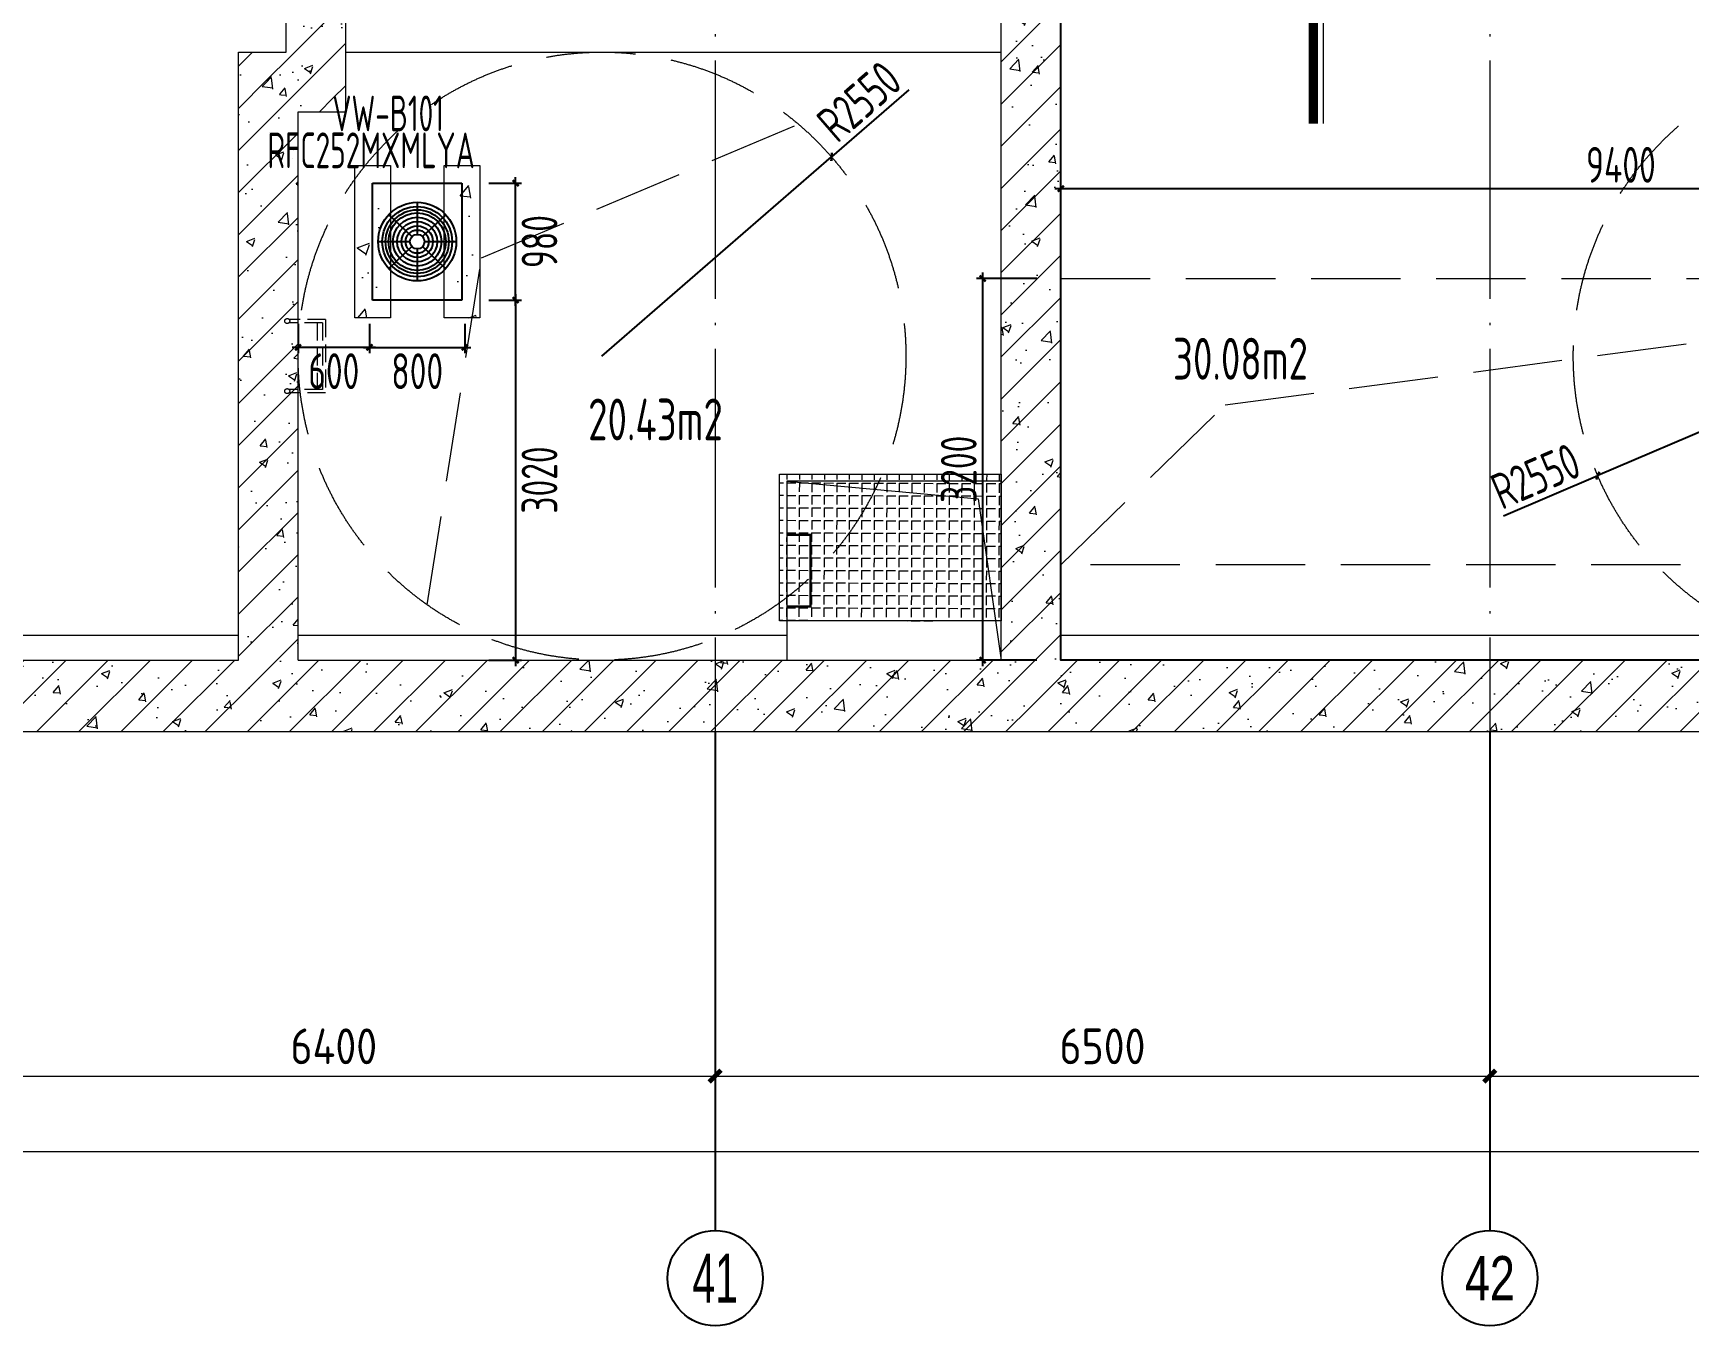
# Model space of a CAD drawing. Extents: x 4 to 13611208, y -605838 to 574722.
# Drawn here: x 13447574 to 13461467, y 160225 to 171069 of the extents above; entities that cross this region are included whole.
import ezdxf
from ezdxf.enums import TextEntityAlignment as Align

# ---------------------------------------------------------------- set-up
doc = ezdxf.new("R2010")
doc.units = 0
doc.header["$LTSCALE"] = 1000
doc.header["$MEASUREMENT"] = 0
doc.linetypes.add('DASH', pattern=[0.35, 0.25, -0.1])
doc.linetypes.add('DOTE', pattern=[2.42, 2, -0.2, 0.02, -0.2])
doc.layers.add('1-人防', color=7, linetype='Continuous', lineweight=5)
doc.layers.add('建筑底图', color=8, linetype='Continuous', lineweight=13)
for name, color, linetype in [('AXIS', 3, 'Continuous'), ('AXIS_TEXT', 7, 'Continuous'), ('SDF-标注', 7, 'Continuous'), ('VRV-标注', 7, 'Continuous'), ('VRV-设备', 140, 'Continuous')]:
    doc.layers.add(name, color=color, linetype=linetype)
doc.styles.add('C', font='HZTXT_E', dxfattribs={"width": 0.7, "bigfont": 'HZTXT'})
doc.styles.add('COMPLEX', font='hztxt_e.shx', dxfattribs={"width": 0.6, "bigfont": 'HZTXT.shx'})
doc.styles.add('DIM_FONT', font='gbenor.shx', dxfattribs={"bigfont": 'gbcbig.shx'})
doc.styles.add('du', font='gbenor.shx', dxfattribs={"width": 0.8, "bigfont": 'hztxt.shx'})
doc.styles.add('晓游', font='gbenor.shx', dxfattribs={"width": 0.8, "bigfont": 'hztxt.shx'})
doc.dimstyles.new('67', dxfattribs={"dimscale": 100, "dimtxt": 3, "dimasz": 0.5, "dimexe": 0.5, "dimexo": 2, "dimgap": 0.5, "dimtad": 2, "dimdec": 0, "dimrnd": 5, "dimzin": 0, "dimdsep": 46, "dimtxsty": 'du', "dimblk": 'ARCHTICK', "dimcen": 0, "dimdle": 0.5, "dimclrd": 256, "dimclre": 256, "dimclrt": 256, "dimazin": 0, "dimtfac": 1, "dimtdec": 0, "dimtix": 1, "dimtmove": 2, "dimatfit": 3, "dimfxl": 100, "dimtolj": 1, "dimtzin": 0, "dimlwd": -1, "dimlwe": -1, "dimarcsym": 0})
doc.dimstyles.new('_TCH_ARCH&&100', dxfattribs={"dimtxt": 300, "dimasz": 100, "dimexe": 100, "dimexo": 100, "dimgap": 100, "dimtad": 1, "dimdec": 0, "dimzin": 0, "dimdsep": 46, "dimtxsty": 'DIM_FONT', "dimblk": 'ARCHTICK', "dimcen": 0.09, "dimclrd": 3, "dimclre": 3, "dimclrt": 7, "dimaunit": 1, "dimazin": 2, "dimtfac": 1, "dimtdec": 0, "dimtix": 1, "dimtmove": 2, "dimatfit": 3, "dimfxl": 1, "dimtolj": 1, "dimtzin": 0, "dimlwd": 18, "dimlwe": 18, "dimarcsym": 0})
pattern_1 = [(45, (-133785.13, -33831), (-176.7766953, 176.7766953), []), (50, (-133785.13, -33831), (717.260183, -62.752135), [75, -825]), (355, (-133785.1, -33831), (-138.751334, 752.192134), [60, -660]), (100.4514, (-133725.36, -33836.2), (578.50938, 689.439542), [63.74019, -701.142112]), (46.1842, (-133785.1, -33631), (1067.24105, -165.519014), [112.5, -1237.5]), (96.6356, (-133696.2, -33644.8), (934.662706, 974.11787), [95.61029, -1051.713]), (351.1842, (-133785.1, -33631), (934.661945, 974.1186), [90, -990]), (21, (-133685.13, -33681), (596.907052, -402.61889), [75, -825]), (326, (-133685.1, -33681), (243.31533, 725.150045), [60, -660]), (71.4514, (-133635.4, -33714.55), (840.22263, 322.530497), [63.74019, -701.142112]), (37.5, (-133785.13, -33831), (12.1598553, 332.893854), [0, -652, 0, -670, 0, -662.5]), (7.5, (-133785.13, -33831), (263.069537, 394.411712), [0, -382, 0, -637, 0, -252.5]), (327.5, (-134008.13, -33831), (533.822436, -22.5548717), [0, -250, 0, -780, 0, -1035]), (317.5, (-134108.13, -33831), (583.18617, 100.104982), [0, -325, 0, -518, 0, -735])]
pattern_2 = [(50, (0, 0), (1075.890274, -94.1282), [112.5, -1237.5]), (355, (0, 0), (-208.127, 1128.2882), [90, -990]), (100.4514, (89.7, -7.8), (867.76407, 1034.15931), [95.610285, -1051.71317]), (46.1842, (0, 300), (1600.86157, -248.27852), [168.75, -1856.25]), (96.6356, (133.4, 279.3), (1401.99406, 1461.1768), [143.41543, -1577.5695]), (351.1842, (0, 300), (1401.99292, 1461.1779), [135, -1485]), (21, (150, 225), (895.36058, -603.928336), [112.5, -1237.5]), (326, (150, 225), (364.973, 1087.72507), [90, -990]), (71.4514, (224.6, 174.7), (1260.33394, 483.795745), [95.610285, -1051.71317]), (37.5, (0, 0), (18.239783, 499.340781), [0, -978, 0, -1005, 0, -993.75]), (7.5, (0, 0), (394.604306, 591.617568), [0, -573, 0, -955.5, 0, -378.75]), (327.5, (-334.5, 0), (800.733654, -33.832308), [0, -375, 0, -1170, 0, -1552.5]), (317.5, (-484.5, 0), (874.779254, 150.157473), [0, -487.5, 0, -777, 0, -1102.5])]

# ---------------------------------------------------------------- blocks, each defined once
blk = doc.blocks.new('爬梯')
at = {"layer": '1-人防', "color": 0, "linetype": 'DASH', "ltscale": 0.3}
for p, q in [((7260667.1, -1182298.9), (7260667.1, -1182146.7)), ((7260681.1, -1182286.6), (7260681.1, -1182146.7)), ((7260961.1, -1182286.6), (7260961.1, -1182146.7)), ((7260975.1, -1182298.9), (7260975.1, -1182146.7)), ((7260975.1, -1182298.9), (7260667.1, -1182298.9)), ((7260961.1, -1182263.9), (7260681.1, -1182263.9)), ((7260961.1, -1182286.6), (7260681.1, -1182286.6))]:
    blk.add_line(p, q, dxfattribs=at)
at = {"layer": '1-人防', "color": 0, "linetype": 'DASH'}
for centre in [(7260674.1, -1182138.9), (7260968.1, -1182138.9)]:
    blk.add_circle(centre, 10.5, dxfattribs=at)
blk = doc.blocks.new('_ArchTick')
at = {"color": 0, "linetype": 'ByBlock', "const_width": 0.4}
blk.add_lwpolyline([(-0.5, -0.5), (0.5, 0.5)], dxfattribs=at)
blk = doc.blocks.new('*D1280')
at = {"layer": 'AXIS', "color": 3, "lineweight": 18}
for p, q in [((13446897, 164620), (13446897, 162220)), ((13453297, 164620), (13453297, 162220)), ((13446897, 162320), (13453297, 162320))]:
    blk.add_line(p, q, dxfattribs=at)
at = {"layer": 'AXIS', "color": 3, "lineweight": 18, "xscale": 100, "yscale": 100, "zscale": 100, "rotation": 180}
blk.add_blockref('_ArchTick', (13446897, 162320), dxfattribs=at)
at = {"layer": 'AXIS', "color": 3, "lineweight": 18, "xscale": 100, "yscale": 100, "zscale": 100}
blk.add_blockref('_ArchTick', (13453297, 162320), dxfattribs=at)
at = {"layer": 'AXIS', "color": 7, "insert": (13450097, 162570), "char_height": 300, "attachment_point": 5, "style": 'DIM_FONT'}
blk.add_mtext('\\A1;6400', dxfattribs=at)
blk = doc.blocks.new('*D1279')
at = {"layer": 'AXIS', "color": 3, "lineweight": 18}
for p, q in [((13453297, 164620), (13453297, 162220)), ((13459797, 164620), (13459797, 162220)), ((13453297, 162320), (13459797, 162320))]:
    blk.add_line(p, q, dxfattribs=at)
at = {"layer": 'AXIS', "color": 3, "lineweight": 18, "xscale": 100, "yscale": 100, "zscale": 100, "rotation": 180}
blk.add_blockref('_ArchTick', (13453297, 162320), dxfattribs=at)
at = {"layer": 'AXIS', "color": 3, "lineweight": 18, "xscale": 100, "yscale": 100, "zscale": 100}
blk.add_blockref('_ArchTick', (13459797, 162320), dxfattribs=at)
at = {"layer": 'AXIS', "color": 7, "insert": (13456547, 162570), "char_height": 300, "attachment_point": 5, "style": 'DIM_FONT'}
blk.add_mtext('\\A1;6500', dxfattribs=at)
blk = doc.blocks.new('*D1278')
at = {"layer": 'AXIS', "color": 3, "lineweight": 18}
for p, q in [((13459797, 164620), (13459797, 162220)), ((13466197, 164620), (13466197, 162220)), ((13459797, 162320), (13466197, 162320))]:
    blk.add_line(p, q, dxfattribs=at)
at = {"layer": 'AXIS', "color": 3, "lineweight": 18, "xscale": 100, "yscale": 100, "zscale": 100, "rotation": 180}
blk.add_blockref('_ArchTick', (13459797, 162320), dxfattribs=at)
at = {"layer": 'AXIS', "color": 3, "lineweight": 18, "xscale": 100, "yscale": 100, "zscale": 100}
blk.add_blockref('_ArchTick', (13466197, 162320), dxfattribs=at)
at = {"layer": 'AXIS', "color": 7, "insert": (13462997, 162570), "char_height": 300, "attachment_point": 5, "style": 'DIM_FONT'}
blk.add_mtext('\\A1;6400', dxfattribs=at)
blk = doc.blocks.new('*D1264')
at = {"layer": 'AXIS', "color": 3, "lineweight": 18}
for p, q in [((13121697, 164820), (13121697, 161589)), ((13473697, 164820), (13473697, 161589)), ((13121697, 161689), (13473697, 161689))]:
    blk.add_line(p, q, dxfattribs=at)
at = {"layer": 'AXIS', "color": 3, "lineweight": 18, "xscale": 100, "yscale": 100, "zscale": 100, "rotation": 180}
blk.add_blockref('_ArchTick', (13121697, 161689), dxfattribs=at)
at = {"layer": 'AXIS', "color": 3, "lineweight": 18, "xscale": 100, "yscale": 100, "zscale": 100}
blk.add_blockref('_ArchTick', (13473697, 161689), dxfattribs=at)
at = {"layer": 'AXIS', "color": 7, "insert": (13297697, 161939), "char_height": 300, "attachment_point": 5, "style": 'DIM_FONT'}
blk.add_mtext('\\A1;352000', dxfattribs=at)
blk = doc.blocks.new('_AXISO')
blk.add_circle((0, 0), 0.5)
at = {"layer": 'AXIS_TEXT', "style": 'COMPLEX', "width": 1.041667}
blk.add_attdef('A', text='', height=0.56, dxfattribs=at).set_placement((-0.25, -0.28), (0.25, -0.28), align=Align.FIT)
blk = doc.blocks.new('*D339')
at = {"layer": 'SDF-标注', "transparency": 16777216}
for p in [(13454923, 170594), (13452347, 168360)]:
    blk.add_line(p, (13454274, 170031), dxfattribs=at)
at = {"layer": 'SDF-标注', "transparency": 16777216, "xscale": 50, "yscale": 50, "zscale": 50, "rotation": 220.9437174491811}
blk.add_blockref('_ArchTick', (13454274, 170031), dxfattribs=at)
at = {"layer": 'SDF-标注', "transparency": 16777216, "insert": (13454505, 170496), "char_height": 300, "attachment_point": 5, "rotation": 40.9437, "style": 'du'}
blk.add_mtext('\\A1;R2550', dxfattribs=at)
blk = doc.blocks.new('*D341')
at = {"layer": 'SDF-标注', "transparency": 16777216}
for p, q in [((13455997, 169010), (13455491, 169010)), ((13455541, 169060), (13455541, 165759)), ((13455997, 165809), (13455491, 165809))]:
    blk.add_line(p, q, dxfattribs=at)
at = {"layer": 'SDF-标注', "transparency": 16777216, "xscale": 50, "yscale": 50, "zscale": 50}
for p, rotation in [((13455541, 169010), 90), ((13455541, 165809), 270)]:
    blk.add_blockref('_ArchTick', p, dxfattribs=dict(at, rotation=rotation))
at = {"layer": 'SDF-标注', "transparency": 16777216, "insert": (13455341, 167410), "char_height": 300, "attachment_point": 5, "rotation": 90, "style": 'du'}
blk.add_mtext('\\A1;3200', dxfattribs=at)
blk = doc.blocks.new('*D342')
at = {"layer": 'SDF-标注', "transparency": 16777216}
for p, q in [((13456197, 169210), (13456197, 169814)), ((13465597, 169210), (13465597, 169814)), ((13456147, 169764), (13465647, 169764))]:
    blk.add_line(p, q, dxfattribs=at)
at = {"layer": 'SDF-标注', "transparency": 16777216, "xscale": 50, "yscale": 50, "zscale": 50, "rotation": 180}
blk.add_blockref('_ArchTick', (13456197, 169764), dxfattribs=at)
at = {"layer": 'SDF-标注', "transparency": 16777216, "xscale": 50, "yscale": 50, "zscale": 50}
blk.add_blockref('_ArchTick', (13465597, 169764), dxfattribs=at)
at = {"layer": 'SDF-标注', "transparency": 16777216, "insert": (13460897, 169964), "char_height": 300, "attachment_point": 5, "style": 'du'}
blk.add_mtext('\\A1;9400', dxfattribs=at)
blk = doc.blocks.new('*D1618')
at = {"layer": 'VRV-标注', "transparency": 16777216}
for p, q in [((13449797, 168630), (13449797, 168383)), ((13450397, 168630), (13450397, 168383)), ((13450447, 168433), (13449747, 168433))]:
    blk.add_line(p, q, dxfattribs=at)
at = {"layer": 'VRV-标注', "transparency": 16777216, "xscale": 50, "yscale": 50, "zscale": 50, "rotation": 180}
blk.add_blockref('_ArchTick', (13449797, 168433), dxfattribs=at)
at = {"layer": 'VRV-标注', "transparency": 16777216, "xscale": 50, "yscale": 50, "zscale": 50}
blk.add_blockref('_ArchTick', (13450397, 168433), dxfattribs=at)
at = {"layer": 'VRV-标注', "transparency": 16777216, "insert": (13450097, 168233), "char_height": 300, "attachment_point": 5, "style": 'du'}
blk.add_mtext('\\A1;600', dxfattribs=at)
blk = doc.blocks.new('*D1619')
at = {"layer": 'VRV-标注', "transparency": 16777216}
for p, q in [((13450397, 168630), (13450397, 168383)), ((13451197, 168630), (13451197, 168383)), ((13450347, 168433), (13451247, 168433))]:
    blk.add_line(p, q, dxfattribs=at)
at = {"layer": 'VRV-标注', "transparency": 16777216, "xscale": 50, "yscale": 50, "zscale": 50, "rotation": 180}
blk.add_blockref('_ArchTick', (13450397, 168433), dxfattribs=at)
at = {"layer": 'VRV-标注', "transparency": 16777216, "xscale": 50, "yscale": 50, "zscale": 50}
blk.add_blockref('_ArchTick', (13451197, 168433), dxfattribs=at)
at = {"layer": 'VRV-标注', "transparency": 16777216, "insert": (13450797, 168233), "char_height": 300, "attachment_point": 5, "style": 'du'}
blk.add_mtext('\\A1;800', dxfattribs=at)
blk = doc.blocks.new('*D1620')
at = {"layer": 'VRV-标注', "transparency": 16777216}
for p, q in [((13451397, 168830), (13451673, 168830)), ((13451623, 168880), (13451623, 165760)), ((13451397, 165810), (13451673, 165810))]:
    blk.add_line(p, q, dxfattribs=at)
at = {"layer": 'VRV-标注', "transparency": 16777216, "xscale": 50, "yscale": 50, "zscale": 50}
for p, rotation in [((13451623, 168830), 90), ((13451623, 165810), 270)]:
    blk.add_blockref('_ArchTick', p, dxfattribs=dict(at, rotation=rotation))
at = {"layer": 'VRV-标注', "transparency": 16777216, "insert": (13451823, 167320), "char_height": 300, "attachment_point": 5, "rotation": 90, "style": 'du'}
blk.add_mtext('\\A1;3020', dxfattribs=at)
blk = doc.blocks.new('*D1621')
at = {"layer": 'VRV-标注', "transparency": 16777216}
for p, q in [((13451397, 169810), (13451673, 169810)), ((13451623, 168780), (13451623, 169860)), ((13451397, 168830), (13451673, 168830))]:
    blk.add_line(p, q, dxfattribs=at)
at = {"layer": 'VRV-标注', "transparency": 16777216, "xscale": 50, "yscale": 50, "zscale": 50}
for p, rotation in [((13451623, 169810), 90), ((13451623, 168830), 270)]:
    blk.add_blockref('_ArchTick', p, dxfattribs=dict(at, rotation=rotation))
at = {"layer": 'VRV-标注', "transparency": 16777216, "insert": (13451823, 169320), "char_height": 300, "attachment_point": 5, "rotation": 90, "style": 'du'}
blk.add_mtext('\\A1;980', dxfattribs=at)
blk = doc.blocks.new('*D1722')
at = {"layer": 'SDF-标注', "transparency": 16777216}
for p in [(13463047, 168360), (13459912, 167019)]:
    blk.add_line(p, (13460703, 167357), dxfattribs=at)
at = {"layer": 'SDF-标注', "transparency": 16777216, "xscale": 50, "yscale": 50, "zscale": 50, "rotation": 23.14135135106325}
blk.add_blockref('_ArchTick', (13460703, 167357), dxfattribs=at)
at = {"layer": 'SDF-标注', "transparency": 16777216, "insert": (13460182, 167353), "char_height": 300, "attachment_point": 5, "rotation": 23.1414, "style": 'du'}
blk.add_mtext('\\A1;R2550', dxfattribs=at)
blk = doc.blocks.new('海尔252-450')
at = {"color": 0}
for p, q in [((1972754, 602256, 2500), (1972754, 603006, 2500)), ((1972754, 603006, 2500), (1973734, 603006, 2500)), ((1973734, 603006, 2500), (1973734, 602256, 2500)), ((1973734, 603006), (1973734, 602256)), ((1973018, 602871, 2250), (1973202, 602676, 2250)), ((1973243, 602692, 2250), (1973244, 602959, 2250)), ((1973471, 602870, 2250), (1973286, 602676, 2250)), ((1972914, 602631, 2250), (1973183, 602631, 2250)), ((1973202, 602587, 2250), (1973018, 602392, 2250)), ((1973244, 602304, 2250), (1973242, 602571, 2250)), ((1973286, 602587, 2250), (1973470, 602392, 2250)), ((1973305, 602631, 2250), (1973574, 602631, 2250)), ((1973734, 602256, 2500), (1972754, 602256, 2500))]:
    blk.add_line(p, q, dxfattribs=at)
for major_axis in [(-330, 0), (-295, 0), (-242, 0), (-169, 0), (-133, 0), (-61.3, 0)]:
    blk.add_ellipse((1973244, 602631, 2250), major_axis=major_axis, ratio=0.992489, start_param=3.141593, end_param=9.424778, dxfattribs=at)
for major_axis in [(267, 0), (205, 0), (97.3, 0)]:
    blk.add_ellipse((1973244, 602631, 2250), major_axis=major_axis, ratio=0.992489, dxfattribs=at)

msp = doc.modelspace()

# ---------------------------------------------------------------- hatches: boundary and pattern name
at = {"layer": '建筑底图'}
h = msp.add_hatch(dxfattribs=at)
h.set_pattern_fill('钢筋混凝土', color=8, scale=100, style=0)
h.set_pattern_definition(pattern_1)
h.paths.add_polyline_path([(13449697.4, 170909.5), (13450197.4, 170409.5), (13450197.4, 173909.5), (13450030.7, 174159.5), (13449697.4, 174159.5)])
h = msp.add_hatch(dxfattribs=at)
h.set_pattern_fill('钢筋混凝土', color=8, scale=100, style=0)
h.set_pattern_definition(pattern_1)
h.paths.add_polyline_path([(13455947.4, 165609.5), (13456197.4, 165809.5), (13456197.4, 172309.5), (13456030.7, 172559.5), (13455697.4, 172559.5), (13455697.4, 165809.5)])
h = msp.add_hatch(dxfattribs=at)
h.set_pattern_fill('钢筋混凝土', color=8, scale=100, style=0)
h.set_pattern_definition(pattern_1)
h.paths.add_polyline_path([(13449547.4, 165609.5), (13449797.4, 165809.5), (13449797.4, 170409.5), (13449297.4, 170909.5), (13449297.4, 165809.5)])
h = msp.add_hatch(dxfattribs=at)
h.set_pattern_fill('钢筋混凝土', color=8, scale=100, style=0)
h.set_pattern_definition(pattern_1)
h.paths.add_polyline_path([(13449297.4, 170909.5), (13449797.4, 170409.5), (13450197.4, 170409.5), (13449697.4, 170909.5)])
at = {"layer": '建筑底图', "ltscale": 3}
h = msp.add_hatch(dxfattribs=at)
h.set_pattern_fill('混凝土', color=8, scale=150, style=0)
h.set_pattern_definition(pattern_2)
h.paths.add_polyline_path([(13450572.4, 169959.5), (13450572.4, 168679.5), (13450272.4, 168679.5), (13450272.4, 169959.5)])
h = msp.add_hatch(dxfattribs=at)
h.set_pattern_fill('混凝土', color=8, scale=150, style=0)
h.set_pattern_definition(pattern_2)
h.paths.add_polyline_path([(13451322.4, 169959.5), (13451322.4, 168679.5), (13451022.4, 168679.5), (13451022.4, 169959.5)])
at = {"layer": '建筑底图'}
h = msp.add_hatch(dxfattribs=at)
h.set_pattern_fill('ANGLE', color=8, scale=30, angle=449.79873, style=0)
h.set_pattern_definition([(269.79863, (13476337.03, -185771.7), (104.774353, -0.36824), [76.2, -28.575]), (359.79863, (13476337.03, -185771.7), (0.36824, 104.774353), [76.2, -28.575])])
h.paths.add_polyline_path([(13453837.4, 167369.5), (13455697.4, 167369.5), (13455697.4, 166139.5), (13453837.4, 166139.5)])
h = msp.add_hatch(dxfattribs=at)
h.set_pattern_fill('钢筋混凝土', color=8, scale=100, style=0)
h.set_pattern_definition(pattern_1)
h.paths.add_polyline_path([(13434897, 165809.5), (13434297, 165209.5), (13449547.4, 165209.5), (13449547.4, 165609.5), (13449297.4, 165809.5)])
h = msp.add_hatch(dxfattribs=at)
h.set_pattern_fill('钢筋混凝土', color=8, scale=100, style=0)
h.set_pattern_definition(pattern_1)
h.paths.add_polyline_path([(13449547.4, 165609.5), (13449547.4, 165209.5), (13455947.4, 165209.5), (13455947.4, 165609.5), (13455697.4, 165809.5), (13449797.4, 165809.5)])
h = msp.add_hatch(dxfattribs=at)
h.set_pattern_fill('钢筋混凝土', color=8, scale=100, style=0)
h.set_pattern_definition(pattern_1)
h.paths.add_polyline_path([(13455947.4, 165609.5), (13455947.4, 165209.5), (13465847.4, 165209.5), (13465847.4, 165609.5), (13465597.4, 165809.5), (13456197.4, 165809.5)])

# ---------------------------------------------------------------- linework, layer by layer
at = {"layer": 'AXIS'}
for p, q in [((13453297.4, 165209.5), (13453297.4, 161025)), ((13459797.4, 165209.5), (13459797.4, 161025))]:
    msp.add_line(p, q, dxfattribs=at)
at = {"layer": '建筑底图', "color": 8, "linetype": 'DOTE'}
for p, q in [((13453297.4, 209559.5), (13453297.4, 163209.5)), ((13459797.4, 209559.5), (13459797.4, 163209.5))]:
    msp.add_line(p, q, dxfattribs=at)
at = {"layer": '建筑底图', "color": 8}
for p, q in [((13449697.4, 170909.5), (13449697.4, 174159.5)), ((13450197.4, 170409.5), (13450197.4, 173909.5)), ((13455697.4, 165809.5), (13455697.4, 172559.5)), ((13456197.4, 165809.5), (13456197.4, 172309.5)), ((13458397.4, 172309.5), (13458397.4, 170309.5)), ((13449297.4, 165809.5), (13449297.4, 170909.5)), ((13449297.4, 170909.5), (13449697.4, 170909.5)), ((13450197.4, 170909.5), (13455697.4, 170909.5)), ((13449797.4, 165809.5), (13449797.4, 170409.5)), ((13449797.4, 170409.5), (13450197.4, 170409.5)), ((13453897.4, 167309.5), (13455504.9, 167161.1)), ((13455504.9, 167161.1), (13455697.4, 165809.5)), ((13436697, 166019.5), (13449297.4, 166019.5)), ((13449797.4, 166019.5), (13453897.4, 166019.5)), ((13456197.4, 166019.5), (13463797.4, 166019.5)), ((13434897, 165809.5), (13449297.4, 165809.5)), ((13449797.4, 165809.5), (13455697.4, 165809.5)), ((13456197.4, 165809.5), (13465597.4, 165809.5)), ((13434297, 165209.5), (13449547.4, 165209.5)), ((13449547.4, 165209.5), (13455947.4, 165209.5)), ((13455947.4, 165209.5), (13465847.4, 165209.5))]:
    msp.add_line(p, q, dxfattribs=at)
at = {"layer": '建筑底图', "color": 8, "linetype": 'DASH', "ltscale": 3}
for p, q in [((13457576.9, 167951.5), (13465597.4, 169009.5)), ((13456197.4, 166609.5), (13457576.9, 167951.5))]:
    msp.add_line(p, q, dxfattribs=at)
at = {"layer": '建筑底图', "color": 8}
for points in [[(13168947.4, 181959.5), (13207597.4, 181959.5), (13207597.4, 183509.5), (13311597.4, 183509.5), (13311597.4, 184159.5), (13438197.4, 184159.5), (13438197.4, 183959.5), (13443697.4, 183959.5), (13443697.4, 171509.5), (13434297, 171509.5), (13434297, 165209.5), (13477297.4, 165209.5)], [(13453837.4, 167369.5), (13455697.4, 167369.5), (13455697.4, 166139.5), (13453837.4, 166139.5), (13453837.4, 167369.5)]]:
    msp.add_lwpolyline(points, dxfattribs=at)
at = {"layer": '建筑底图', "color": 8, "lineweight": -3}
msp.add_lwpolyline([(13456197.4, 172309.5), (13476697.4, 172309.5), (13476697.4, 165809.5), (13456197.4, 165809.5)], close=True, dxfattribs=at)
at = {"layer": '建筑底图', "color": 8}
for points, const_width in [([(13458316.9, 172309.5), (13458316.9, 170309.5)], 78.9), ([(13453897.4, 166859.5), (13454097.4, 166859.5), (13454097.4, 166259.5), (13453897.4, 166259.5)], 20)]:
    msp.add_lwpolyline(points, dxfattribs=dict(at, const_width=const_width))
at = {"layer": '建筑底图', "color": 8, "linetype": 'DASH', "ltscale": 3}
msp.add_lwpolyline([(13450881.1, 166273.1), (13451336.9, 169183.3), (13453996.1, 170304.8)], dxfattribs=at)
at = {"layer": '建筑底图', "color": 8, "ltscale": 3}
for points in [[(13450572.4, 169959.5), (13450572.4, 168679.5), (13450272.4, 168679.5), (13450272.4, 169959.5)], [(13451322.4, 169959.5), (13451322.4, 168679.5), (13451022.4, 168679.5), (13451022.4, 169959.5)]]:
    msp.add_lwpolyline(points, close=True, dxfattribs=at)
at = {"layer": '建筑底图', "color": 8, "linetype": 'DASH', "ltscale": 3}
msp.add_lwpolyline([(13456197.4, 169009.5), (13465597.4, 169009.5), (13465597.4, 166609.5), (13456197.4, 166609.5)], close=True, dxfattribs=at)
at = {"layer": '建筑底图', "color": 8}
msp.add_lwpolyline([(13453897.4, 167309.5), (13453897.4, 165809.5), (13455697.4, 165809.5), (13455697.4, 167309.5)], close=True, dxfattribs=at)
at = {"layer": '建筑底图', "color": 8, "linetype": 'DASH', "ltscale": 3}
for centre in [(13452347.4, 168359.5), (13463047.4, 168359.5)]:
    msp.add_circle(centre, 2550, dxfattribs=at)

# ---------------------------------------------------------------- block references
at = {"layer": 'AXIS'}
ref = msp.add_blockref('_AXISO', (13453297.4, 160625), dxfattribs=dict(at, xscale=800, yscale=800, zscale=2400))
ref.add_attrib('A', '41', dxfattribs={"layer": 'AXIS_TEXT', "ltscale": 3, "height": 409.39, "style": 'C', "width": 0.843011}).set_placement((13453106.3, 160420.3), (13453488.4, 160420.3), align=Align.FIT)
ref = msp.add_blockref('_AXISO', (13459797.4, 160625), dxfattribs=dict(at, xscale=800, yscale=800, zscale=2400))
ref.add_attrib('A', '42', dxfattribs={"layer": 'AXIS_TEXT', "ltscale": 3, "height": 370.51, "style": 'C', "width": 0.857658}).set_placement((13459587.4, 160439.8), (13460007.3, 160439.8), align=Align.FIT)
at = {"layer": 'VRV-设备', "color": 0, "rotation": 270}
msp.add_blockref('海尔252-450', (12848165.9, 2142563.5), dxfattribs=at)
at = {"layer": 'VRV-设备', "rotation": 270}
msp.add_blockref('海尔252-450', (12848165.9, 2142563.5), dxfattribs=at)
at = {"layer": '建筑底图', "color": 8, "xscale": 2, "yscale": 2, "zscale": 2, "rotation": 90.00525564986243}
msp.add_blockref('爬梯', (11086760.5, -14353499.5, 0), dxfattribs=at)
msp.add_blockref('爬梯', (11086760.5, -14353499.5, 0), dxfattribs=at)

# ---------------------------------------------------------------- texts
at = {"layer": 'SDF-标注', "style": '晓游', "width": 0.8}
for s, p in [('30.08m2', (13457138.7, 168162.1)), ('20.43m2', (13452230.7, 167653))]:
    msp.add_text(s, height=350, dxfattribs=at).set_placement(p)
at = {"layer": 'VRV-标注', "style": 'du', "width": 0.7}
for s, p in [('VW-B101', (13450552.6, 170395.4, 2250)), ('RFC252MXMLYA', (13450410.2, 170085.6, 2250))]:
    msp.add_text(s, height=300, dxfattribs=at).set_placement(p, align=Align.MIDDLE_CENTER)

# ---------------------------------------------------------------- dimensions: what is measured, and where the dimension line sits
at = {"layer": 'AXIS'}
for p1, p2, distance, picture, middle in [((13121697.1, 164920), (13473697.1, 164920), -3231, '*D1264', (13297697.1, 161939)), ((13446897.1, 164720), (13453297.1, 164720), -2400, '*D1280', (13450097.1, 162570)), ((13453297.1, 164720), (13459797.1, 164720), -2400, '*D1279', (13456547.1, 162570)), ((13459797.1, 164720), (13466197.1, 164720), -2400, '*D1278', (13462997.1, 162570))]:
    dim = msp.add_aligned_dim(p1=p1, p2=p2, distance=distance, dimstyle='_TCH_ARCH&&100', dxfattribs=at)
    dim.commit()
    dim.dimension.update_dxf_attribs({"geometry": picture, "text_midpoint": middle})
at = {"layer": 'SDF-标注'}
for center, mpoint, picture, middle in [((13452347.4, 168359.5), (13454273.5, 170030.6), '*D339', (13454505.1, 170496.2)), ((13463047.4, 168359.5), (13460702.5, 167357.4), '*D1722', (13460182.5, 167352.6))]:
    dim = msp.add_radius_dim(center=center, mpoint=mpoint, dimstyle='67', dxfattribs=at)
    dim.commit()
    dim.dimension.update_dxf_attribs({"geometry": picture, "text_midpoint": middle})
dim = msp.add_linear_dim(base=(13465597.4, 169764.4), p1=(13456197.4, 169009.5), p2=(13465597.4, 169009.5), dimstyle='67', dxfattribs=at)
dim.commit()
dim.dimension.update_dxf_attribs({"geometry": '*D342', "text_midpoint": (13460897.4, 169964.4)})
dim = msp.add_linear_dim(base=(13455541.5, 165809.5), p1=(13456197.4, 169009.5), p2=(13456197.4, 165809.5), angle=90, dimstyle='67', dxfattribs=at)
dim.commit()
dim.dimension.update_dxf_attribs({"geometry": '*D341', "text_midpoint": (13455341.5, 167409.5)})
at = {"layer": 'VRV-标注'}
for base, p2, picture, middle in [((13451622.9, 169809.5), (13451197.4, 169809.5, 2500), '*D1621', (13451822.9, 169319.5)), ((13451622.9, 165809.5), (13451197.4, 165809.5), '*D1620', (13451822.9, 167319.5))]:
    dim = msp.add_linear_dim(base=base, p1=(13451197.4, 168829.5, 2500), p2=p2, angle=90, dimstyle='67', dxfattribs=at)
    dim.commit()
    dim.dimension.update_dxf_attribs({"geometry": picture, "text_midpoint": middle})
for base, p2, picture, middle in [((13449797.4, 168433.2), (13449797.4, 168829.5), '*D1618', (13450097.4, 168233.2)), ((13451197.4, 168433.2), (13451197.4, 168829.5, 2500), '*D1619', (13450797.4, 168233.2))]:
    dim = msp.add_linear_dim(base=base, p1=(13450397.4, 168829.5, 2500), p2=p2, dimstyle='67', dxfattribs=at)
    dim.commit()
    dim.dimension.update_dxf_attribs({"geometry": picture, "text_midpoint": middle})

doc.saveas('drawing.dxf')
